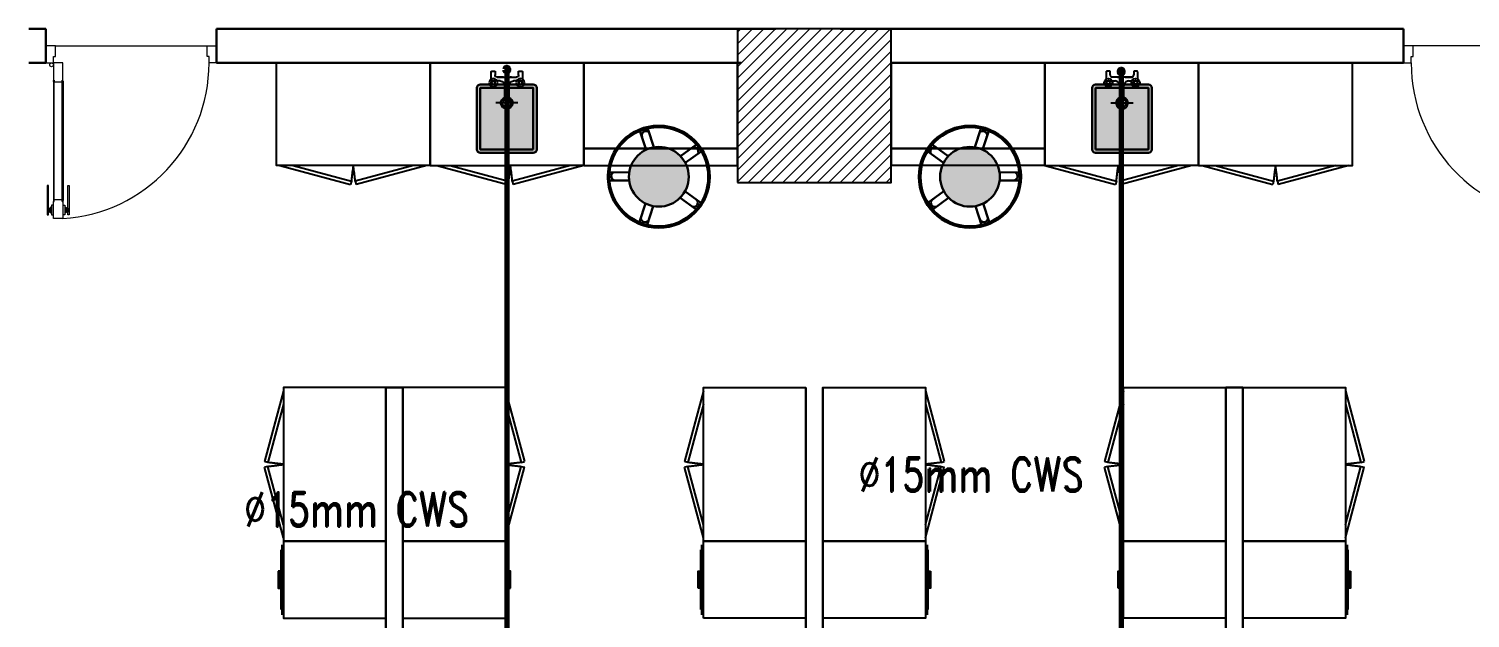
# Model space of a CAD drawing. Extents: x 800 to 995, y 398 to 804.
# Drawn here: x 902.31 to 910.75, y 667.98 to 671.43 of the extents above; entities that cross this region are included whole.
import ezdxf

# ---------------------------------------------------------------- set-up
doc = ezdxf.new("R2010")
doc.units = 0
doc.header["$MEASUREMENT"] = 0
doc.linetypes.add('ACAD_ISO02W100', pattern=[15, 12, -3])
doc.linetypes.add('DASHED', pattern=[19.05, 12.7, -6.35])
doc.layers.get('0').update_dxf_attribs({"color": 252, "linetype": 'CONTINUOUS', "lineweight": 30})
doc.layers.add('-FUR', color=252, linetype='CONTINUOUS')
doc.layers.add('SAN', color=2, linetype='CONTINUOUS')
for name, color, linetype, lineweight in [('Column', 6, 'CONTINUOUS', 25), ('DOOR', 30, 'CONTINUOUS', 9), ('hatch', 252, 'CONTINUOUS', 9), ('P-C-WATER', 5, 'CONTINUOUS', 70), ('P-TEXT', 1, 'CONTINUOUS', 25), ('Wall', 252, 'CONTINUOUS', 30)]:
    doc.layers.add(name, color=color, linetype=linetype, lineweight=lineweight)
doc.styles.add('ROMANC', font='romand.shx')

# ---------------------------------------------------------------- blocks, each defined once
blk = doc.blocks.new('YY5Y5')
at = {"layer": 'SAN', "color": 1}
for p, q in [((434.16, 537.56), (433.7, 538.02)), ((433.83, 542.04), (433.83, 538.56)), ((435.73, 542.41), (434.2, 542.41)), ((435.58, 537.56), (436.04, 538.02)), ((435.73, 540.55), (435.73, 542.41)), ((436.72, 537.65), (438.25, 537.65)), ((446.18, 539.55), (436.73, 539.55)), ((443.04, 539.55), (446.16, 539.55)), ((444.65, 537.65), (446.18, 537.65)), ((447.32, 537.56), (446.86, 538.02)), ((447.16, 542.41), (447.16, 540.55)), ((448.69, 542.41), (447.16, 542.41)), ((448.74, 537.56), (449.2, 538.02)), ((449.07, 538.56), (449.07, 542.04)), ((434.16, 536.15), (433.7, 535.69)), ((435.58, 536.15), (436.04, 535.69)), ((440.5, 535.4), (440.5, 528.74)), ((442.4, 528.74), (442.4, 535.4)), ((447.32, 536.15), (446.86, 535.69)), ((448.74, 536.15), (449.2, 535.69)), ((440.87, 528.36), (442.03, 528.36))]:
    blk.add_line(p, q, dxfattribs=at)
at = {"layer": 'SAN', "color": 1, "linetype": 'Continuous'}
blk.add_line((439.23, 539.55), (439.86, 539.55), dxfattribs=at)
at = {"layer": 'SAN', "color": 2, "linetype": 'DASHED'}
for points in [[(441.45, 532.42), (441.45, 521.63)], [(436.06, 527.03), (446.84, 527.03)]]:
    blk.add_lwpolyline(points, dxfattribs=at)
at = {"layer": 'SAN', "color": 1}
for centre, radius in [((434.87, 536.85), 2), ((434.87, 536.85), 1), ((434.87, 536.85), 0.8), ((448.03, 536.85), 2), ((448.03, 536.85), 1), ((448.03, 536.85), 0.8)]:
    blk.add_circle(centre, radius, dxfattribs=at)
for centre, radius, start, end in [((434.2, 542.04), 0.375, 90, 180), ((436.73, 540.55), 1, 180, 270), ((438.25, 535.4), 2.25, 0, 90), ((444.65, 535.4), 2.25, 90, 180), ((446.16, 540.55), 1, 270, 0), ((448.69, 542.04), 0.375, 0, 90), ((441.45, 527.03), 2.86, 109.43194, 70.56806), ((441.45, 527.03), 2.08, 117.27647, 62.72353), ((440.87, 528.74), 0.375, 180, 270), ((442.03, 528.74), 0.375, 270, 360)]:
    blk.add_arc(centre, radius, start, end, dxfattribs=at)
blk = doc.blocks.new('fd')
at = {"layer": '-FUR'}
h = blk.add_hatch(color=254, dxfattribs=at)
h.paths.add_polyline_path([(1322.6636, 576.6994), (1322.3536, 576.6994), (1322.3536, 577.0594), (1322.6636, 577.0594)], flags=16)
edge = h.paths.add_edge_path()
edge.add_line((1322.6636, 576.6794), (1322.3536, 576.6794))
edge.add_arc((1322.3536, 576.6994), 0.02, 180, 270, ccw=False)
edge.add_line((1322.3336, 576.6994), (1322.3336, 577.0594))
edge.add_arc((1322.3536, 577.0594), 0.02, 90, 180, ccw=False)
edge.add_line((1322.3536, 577.0794), (1322.6636, 577.0794))
edge.add_arc((1322.6636, 577.0594), 0.02, 0, 90, ccw=False)
edge.add_line((1322.6836, 577.0594), (1322.6836, 576.6994))
edge.add_arc((1322.6636, 576.6994), 0.02, -90, 0, ccw=False)
blk.add_hatch(color=253, dxfattribs=at).paths.add_polyline_path([(1322.6636, 577.0594), (1322.6636, 576.6994), (1322.3536, 576.6994), (1322.3536, 577.0594)])
h = blk.add_hatch(color=251, dxfattribs=at)
h.paths.add_polyline_path([(1322.6337, 577.0294), (1322.6636, 577.0594), (1322.6636, 576.6994), (1322.6336, 576.7294)])
h.paths.add_polyline_path([(1322.6336, 576.7294), (1322.6636, 576.6994), (1322.3536, 576.6994), (1322.3836, 576.7294)])
h = blk.add_hatch(color=252, dxfattribs=at)
h.paths.add_polyline_path([(1322.3836, 577.0294), (1322.3536, 577.0594), (1322.6636, 577.0594), (1322.6337, 577.0294)])
h.paths.add_polyline_path([(1322.3836, 576.7294), (1322.3536, 576.6994), (1322.3536, 577.0594), (1322.3836, 577.0294)])
for p, q in [((1322.4784, 577.2056), (1322.0597, 577.2056)), ((1322.4784, 577.2056), (1322.9597, 577.2056)), ((1322.0597, 576.6056), (1322.5097, 576.6056)), ((1322.9597, 576.6056), (1322.5097, 576.6056))]:
    blk.add_line(p, q, dxfattribs=at)
at = {"layer": '-FUR', "linetype": 'ACAD_ISO02W100'}
for p, q in [((1322.0597, 577.2056), (1322.5097, 577.2056)), ((1322.9597, 577.2056), (1322.5097, 577.2056)), ((1322.0997, 576.6056), (1322.5133, 576.4948)), ((1322.177, 576.6056), (1322.5185, 576.5141)), ((1322.8824, 576.6056), (1322.541, 576.5141)), ((1322.9597, 576.6056), (1322.5462, 576.4948)), ((1322.5185, 576.5141), (1322.5133, 576.4948)), ((1322.541, 576.5141), (1322.5462, 576.4948))]:
    blk.add_line(p, q, dxfattribs=at)
for centre, start, end in [((1324.045, 576.3727), 171.26112, 174.70691), ((1321.0144, 576.3727), 5.29309, 8.73888)]:
    blk.add_arc(centre, 1.5331, start, end, dxfattribs=at)
for p, q in [((1322.0597, 577.2056), (1322.0597, 576.6056)), ((1322.9597, 577.2056), (1322.9597, 576.6056))]:
    blk.add_line(p, q)
blk.add_lwpolyline([(1322.6636, 576.6794), (1322.3536, 576.6794, -0.414214), (1322.3336, 576.6994), (1322.3336, 577.0594, -0.414214), (1322.3536, 577.0794), (1322.6636, 577.0794, -0.414214), (1322.6836, 577.0594), (1322.6836, 576.6994, -0.414214)], format="xyb", close=True)
blk.add_lwpolyline([(1322.6636, 576.6794), (1322.3536, 576.6794, -0.414214), (1322.3336, 576.6994), (1322.3336, 577.0594, -0.414214), (1322.3536, 577.0794), (1322.6636, 577.0794, -0.414214), (1322.6836, 577.0594), (1322.6836, 576.6994, -0.414214)], format="xyb", close=True)
blk.add_lwpolyline([(1322.6636, 576.6994), (1322.3536, 576.6994), (1322.3536, 577.0594), (1322.6636, 577.0594)], close=True)
at = {"extrusion": (0, 0, -1), "xscale": 0.0121000000000322, "yscale": 0.0121000000000322, "zscale": -0.0121}
blk.add_blockref('YY5Y5', (-1327.8502, 570.5947), dxfattribs=at)
blk = doc.blocks.new('juy')
blk.add_line((1322.9597, 577.2056), (1322.9597, 576.6056))
blk.add_blockref('fd', (0, 0))

msp = doc.modelspace()

# ---------------------------------------------------------------- hatches: boundary and pattern name
h = msp.add_hatch(color=256)
h.set_gradient(color1=(132, 132, 132), name='SPHERICAL')
h.paths.add_polyline_path([(905.9946, 670.7401, -1), (905.9946, 670.3901, -1)])
h = msp.add_hatch(color=256)
h.set_gradient(color1=(132, 132, 132), name='SPHERICAL')
h.paths.add_polyline_path([(907.8166, 670.7401, 1), (907.8166, 670.3901, 1)])
at = {"layer": 'hatch'}
h = msp.add_hatch(dxfattribs=at)
h.set_pattern_fill('ANSI31', color=252, scale=0.015, style=0)
h.set_pattern_definition([(45, (1133.887773, 348.30892), (-0.0336759605, 0.0336759605), [])])
h.paths.add_polyline_path([(906.4556, 670.531), (907.3556, 670.531), (907.3556, 671.431), (906.4556, 671.431)])

# ---------------------------------------------------------------- linework, layer by layer
at = {"layer": '-FUR', "linetype": 'ACAD_ISO02W100'}
for p, q in [((903.7556, 671.231), (904.6556, 671.231)), ((910.0556, 671.231), (909.1556, 671.231)), ((903.7756, 670.631), (904.1892, 670.5202)), ((903.8529, 670.631), (904.1944, 670.5395)), ((904.5583, 670.631), (904.2169, 670.5395)), ((904.6356, 670.631), (904.222, 670.5202)), ((905.5556, 670.631), (906.4556, 670.631)), ((908.2556, 670.631), (907.3556, 670.631)), ((909.1756, 670.631), (909.5892, 670.5202)), ((909.2529, 670.631), (909.5944, 670.5395)), ((909.9583, 670.631), (909.6169, 670.5395)), ((910.0356, 670.631), (909.622, 670.5202)), ((904.1944, 670.5395), (904.1892, 670.5202)), ((904.2169, 670.5395), (904.222, 670.5202)), ((909.5944, 670.5395), (909.5892, 670.5202)), ((909.6169, 670.5395), (909.622, 670.5202)), ((903.7965, 669.311), (903.6857, 668.8974)), ((904.3965, 668.431), (904.3965, 669.331)), ((904.4965, 669.331), (904.4965, 668.431)), ((905.0965, 669.311), (905.2073, 668.8974)), ((906.2556, 669.311), (906.1448, 668.8974)), ((906.8556, 669.331), (906.8556, 668.431)), ((906.9556, 668.431), (906.9556, 669.331)), ((907.5556, 669.311), (907.6664, 668.8974)), ((908.7147, 669.311), (908.6039, 668.8974)), ((909.3147, 669.331), (909.3147, 668.431)), ((909.4147, 668.431), (909.4147, 669.331)), ((910.0147, 669.311), (910.1255, 668.8974)), ((903.7965, 669.2337), (903.705, 668.8922)), ((905.0965, 669.2337), (905.188, 668.8922)), ((906.2556, 669.2337), (906.1641, 668.8922)), ((907.5556, 669.2337), (907.6471, 668.8922)), ((908.7147, 669.2337), (908.6232, 668.8922)), ((910.0147, 669.2337), (910.1062, 668.8922)), ((903.705, 668.8922), (903.6857, 668.8974)), ((903.705, 668.8697), (903.6857, 668.8645)), ((903.7965, 668.451), (903.6857, 668.8645)), ((903.7965, 668.5283), (903.705, 668.8697)), ((905.0965, 668.5283), (905.188, 668.8697)), ((905.0965, 668.451), (905.2073, 668.8645)), ((905.188, 668.8922), (905.2073, 668.8974)), ((905.188, 668.8697), (905.2073, 668.8645)), ((906.1641, 668.8922), (906.1448, 668.8974)), ((906.1641, 668.8697), (906.1448, 668.8645)), ((906.2556, 668.451), (906.1448, 668.8645)), ((906.2556, 668.5283), (906.1641, 668.8697)), ((907.5556, 668.5283), (907.6471, 668.8697)), ((907.5556, 668.451), (907.6664, 668.8645)), ((907.6471, 668.8922), (907.6664, 668.8974)), ((907.6471, 668.8697), (907.6664, 668.8645)), ((908.6232, 668.8922), (908.6039, 668.8974)), ((908.6232, 668.8697), (908.6039, 668.8645)), ((908.7147, 668.451), (908.6039, 668.8645)), ((908.7147, 668.5283), (908.6232, 668.8697)), ((910.0147, 668.5283), (910.1062, 668.8697)), ((910.0147, 668.451), (910.1255, 668.8645)), ((910.1062, 668.8922), (910.1255, 668.8974)), ((910.1062, 668.8697), (910.1255, 668.8645)), ((904.3965, 668.431), (904.3965, 667.981)), ((904.4965, 667.981), (904.4965, 668.431)), ((906.8556, 667.981), (906.8556, 668.431)), ((906.9556, 668.431), (906.9556, 667.981)), ((909.3147, 667.981), (909.3147, 668.431)), ((909.4147, 668.431), (909.4147, 667.981))]:
    msp.add_line(p, q, dxfattribs=at)
at = {"layer": '-FUR'}
for p, q in [((903.7815, 668.381), (903.7815, 668.031)), ((903.7865, 668.411), (903.7865, 668.001)), ((905.1065, 668.001), (905.1065, 668.411)), ((905.1115, 668.031), (905.1115, 668.381)), ((906.2406, 668.031), (906.2406, 668.381)), ((906.2456, 668.001), (906.2456, 668.411)), ((907.5656, 668.411), (907.5656, 668.001)), ((907.5706, 668.381), (907.5706, 668.031)), ((908.6997, 668.031), (908.6997, 668.381)), ((908.7047, 668.001), (908.7047, 668.411)), ((910.0247, 668.411), (910.0247, 668.001)), ((910.0297, 668.381), (910.0297, 668.031))]:
    msp.add_line(p, q, dxfattribs=at)
for points in [[(903.7556, 671.231), (904.6556, 671.231), (904.6556, 670.631), (903.7556, 670.631)], [(910.0556, 671.231), (909.1556, 671.231), (909.1556, 670.631), (910.0556, 670.631)], [(904.3965, 668.431), (904.3965, 669.331), (903.7965, 669.331), (903.7965, 668.431)], [(904.4965, 669.331), (904.4965, 668.431), (905.0965, 668.431), (905.0965, 669.331)], [(906.8556, 669.331), (906.8556, 668.431), (906.2556, 668.431), (906.2556, 669.331)], [(906.9556, 668.431), (906.9556, 669.331), (907.5556, 669.331), (907.5556, 668.431)], [(909.3147, 669.331), (909.3147, 668.431), (908.7147, 668.431), (908.7147, 669.331)], [(909.4147, 668.431), (909.4147, 669.331), (910.0147, 669.331), (910.0147, 668.431)], [(903.7965, 668.431), (903.7965, 667.981), (904.3965, 667.981), (904.3965, 668.431)], [(905.0965, 667.981), (905.0965, 668.431), (904.4965, 668.431), (904.4965, 667.981)], [(906.2556, 667.981), (906.2556, 668.431), (906.8556, 668.431), (906.8556, 667.981)], [(907.5556, 668.431), (907.5556, 667.981), (906.9556, 667.981), (906.9556, 668.431)], [(908.7147, 667.981), (908.7147, 668.431), (909.3147, 668.431), (909.3147, 667.981)], [(910.0147, 668.431), (910.0147, 667.981), (909.4147, 667.981), (909.4147, 668.431)]]:
    msp.add_lwpolyline(points, close=True, dxfattribs=at)
at = {"layer": '-FUR', "color": 1}
for points in [[(903.7665, 668.256), (903.7665, 668.156), (903.7765, 668.156), (903.7765, 668.256)], [(905.1265, 668.156), (905.1265, 668.256), (905.1165, 668.256), (905.1165, 668.156)], [(906.2256, 668.156), (906.2256, 668.256), (906.2356, 668.256), (906.2356, 668.156)], [(907.5856, 668.256), (907.5856, 668.156), (907.5756, 668.156), (907.5756, 668.256)], [(908.6847, 668.156), (908.6847, 668.256), (908.6947, 668.256), (908.6947, 668.156)], [(910.0447, 668.256), (910.0447, 668.156), (910.0347, 668.156), (910.0347, 668.256)]]:
    msp.add_lwpolyline(points, close=True, dxfattribs=at)
at = {"layer": '-FUR', "linetype": 'ACAD_ISO02W100'}
for centre, start, end in [((905.7209, 670.3981), 171.26112, 174.70691), ((902.6903, 670.3981), 5.29309, 8.73888), ((911.1209, 670.3981), 171.26112, 174.70691), ((908.0903, 670.3981), 5.29309, 8.73888), ((903.5636, 667.3657), 81.26112, 84.70691), ((903.5636, 670.3963), 275.29309, 278.73888), ((905.3294, 667.3657), 95.29309, 98.73888), ((905.3294, 670.3963), 261.26112, 264.70691), ((906.0227, 667.3657), 81.26112, 84.70691), ((906.0227, 670.3963), 275.29309, 278.73888), ((907.7885, 667.3657), 95.29309, 98.73888), ((907.7885, 670.3963), 261.26112, 264.70691), ((908.4818, 667.3657), 81.26112, 84.70691), ((908.4818, 670.3963), 275.29309, 278.73888), ((910.2476, 667.3657), 95.29309, 98.73888), ((910.2476, 670.3963), 261.26112, 264.70691)]:
    msp.add_arc(centre, 1.5331, start, end, dxfattribs=at)
for p, q in [((905.5556, 670.631), (905.5556, 671.231)), ((905.5556, 671.231), (906.4556, 671.231)), ((906.4556, 671.231), (906.4556, 670.631)), ((908.2556, 671.231), (907.3556, 671.231)), ((907.3556, 671.231), (907.3556, 670.631)), ((908.2556, 670.631), (908.2556, 671.231)), ((905.9203, 670.7235), (905.8842, 670.8331)), ((905.8906, 670.8457), (905.9168, 670.8541)), ((905.9656, 670.7376), (905.9309, 670.8455)), ((907.8457, 670.7376), (907.8803, 670.8455)), ((907.8909, 670.7235), (907.9271, 670.8331)), ((907.9206, 670.8457), (907.8944, 670.8541)), ((906.4556, 670.731), (905.5556, 670.731)), ((906.1223, 670.6847), (906.2154, 670.753)), ((906.2294, 670.7507), (906.2455, 670.7284)), ((906.4556, 670.631), (906.4556, 670.731)), ((907.3556, 670.631), (907.3556, 670.731)), ((907.3556, 670.731), (908.2556, 670.731)), ((907.5818, 670.7507), (907.5657, 670.7284)), ((907.6889, 670.6847), (907.5958, 670.753)), ((906.1498, 670.646), (906.2417, 670.7123)), ((907.6615, 670.646), (907.5696, 670.7123)), ((905.6956, 670.5529), (905.6957, 670.5804)), ((905.8215, 670.5908), (905.7082, 670.5912)), ((907.9897, 670.5908), (908.103, 670.5912)), ((908.1157, 670.5529), (908.1156, 670.5804)), ((905.821, 670.5434), (905.7055, 670.5429)), ((906.1479, 670.4806), (906.2415, 670.4131)), ((907.6634, 670.4806), (907.5697, 670.4131)), ((907.9903, 670.5434), (908.1057, 670.5429)), ((905.9167, 670.4084), (905.8813, 670.3007)), ((905.9616, 670.3932), (905.9264, 670.2833)), ((906.1196, 670.4425), (906.211, 670.3756)), ((906.2437, 670.3991), (906.2275, 670.377)), ((907.5675, 670.3991), (907.5838, 670.377)), ((907.6917, 670.4425), (907.6002, 670.3756)), ((907.8496, 670.3932), (907.8848, 670.2833)), ((907.8945, 670.4084), (907.9299, 670.3007)), ((905.9138, 670.2769), (905.8877, 670.2855)), ((907.8974, 670.2769), (907.9236, 670.2855)), ((904.3965, 669.331), (904.4965, 669.331)), ((904.3965, 669.331), (904.3965, 664.729)), ((904.4965, 664.7294), (904.4965, 669.331)), ((906.8556, 664.7294), (906.8556, 669.331)), ((906.9556, 669.331), (906.9556, 664.729)), ((909.4147, 669.331), (909.3147, 669.331)), ((909.3147, 664.7294), (909.3147, 669.331)), ((909.4147, 669.331), (909.4147, 664.729))]:
    msp.add_line(p, q)
for centre, radius in [((905.9946, 670.5651), 0.299), ((905.9946, 670.5651), 0.29), ((907.8166, 670.5651), 0.299), ((907.8166, 670.5651), 0.29), ((905.9946, 670.5651), 0.175), ((907.8166, 670.5651), 0.175)]:
    msp.add_circle(centre, radius)
for centre, radius, start, end in [((905.8937, 670.8362), 0.01, 107.79115, 197.79115), ((905.9191, 670.8072), 0.025, 40.93495, 209.17517), ((905.9186, 670.8411), 0.0131, 19.65402, 97.72038), ((907.8921, 670.8072), 0.025, 330.82483, 139.06505), ((907.8926, 670.8411), 0.0131, 82.27962, 160.34598), ((907.9175, 670.8362), 0.01, 342.20885, 72.20885), ((906.2015, 670.7117), 0.025, 328.93495, 137.17517), ((906.2213, 670.7448), 0.01, 35.79115, 125.79115), ((906.2337, 670.7227), 0.0131, 307.65402, 25.72038), ((907.5776, 670.7227), 0.0131, 154.27962, 232.34598), ((907.5899, 670.7448), 0.01, 54.20885, 144.20885), ((907.6097, 670.7117), 0.025, 42.82483, 211.06505), ((905.7056, 670.5529), 0.01, 179.79115, 269.79115), ((905.7086, 670.5781), 0.0131, 91.65402, 169.72038), ((905.741, 670.5681), 0.025, 112.93495, 281.17517), ((908.0702, 670.5681), 0.025, 258.82483, 67.06505), ((908.1026, 670.5781), 0.0131, 10.27962, 88.34598), ((908.1057, 670.5529), 0.01, 270.20885, 0.20885), ((906.198, 670.4136), 0.025, 256.93495, 65.17517), ((906.2356, 670.4051), 0.01, 323.79115, 53.79115), ((907.5756, 670.4051), 0.01, 126.20885, 216.20885), ((907.6132, 670.4136), 0.025, 114.82483, 283.06505), ((905.8939, 670.2971), 0.0131, 163.65402, 241.72038), ((905.9134, 670.3248), 0.025, 184.93495, 353.17517), ((906.2184, 670.3864), 0.0131, 235.65402, 313.72038), ((907.5928, 670.3864), 0.0131, 226.27962, 304.34598), ((907.8978, 670.3248), 0.025, 186.82483, 355.06505), ((907.9174, 670.2971), 0.0131, 298.27962, 16.34598), ((905.9169, 670.2864), 0.01, 251.79115, 341.79115), ((907.8943, 670.2864), 0.01, 198.20885, 288.20885)]:
    msp.add_arc(centre, radius, start, end)
at = {"layer": 'Column', "color": 252}
msp.add_lwpolyline([(906.4556, 670.531), (907.3556, 670.531), (907.3556, 671.431), (906.4556, 671.431)], close=True, dxfattribs=at)
at = {"layer": 'DOOR', "color": 251}
for p, q in [((902.4612, 671.331), (903.35, 671.331)), ((911.3001, 671.331, 0), (910.4112, 671.331, 0))]:
    msp.add_line(p, q, dxfattribs=at)
at = {"layer": 'DOOR', "color": 252}
for p, q in [((902.4495, 671.1254), (902.4495, 670.4255)), ((902.4545, 670.4255), (902.4545, 671.1254)), ((902.5012, 670.4255), (902.5012, 671.1254)), ((902.5061, 671.1254), (902.5061, 670.4255))]:
    msp.add_line(p, q, dxfattribs=at)
at = {"layer": 'DOOR', "color": 5}
for points in [[(902.4056, 671.331), (902.4056, 671.231), (902.4501, 671.231), (902.4501, 671.2689), (902.4612, 671.2689), (902.4612, 671.331)], [(903.4056, 671.331), (903.4056, 671.231), (903.361, 671.231), (903.361, 671.2689), (903.3499, 671.2689), (903.35, 671.331)], [(902.4545, 671.131), (902.4545, 671.1199), (902.5012, 671.1199), (902.5012, 671.131), (902.5056, 671.131), (902.5056, 671.231), (902.5056, 671.231), (902.4501, 671.231), (902.4501, 671.131)], [(902.4545, 670.42), (902.4545, 670.4311), (902.5012, 670.4311), (902.5012, 670.42), (902.5056, 670.42), (902.5056, 670.32), (902.5056, 670.32), (902.4501, 670.32), (902.4501, 670.42)]]:
    msp.add_lwpolyline(points, close=True, dxfattribs=at)
at = {"layer": 'DOOR', "color": 5, "elevation": 0}
msp.add_lwpolyline([(910.3556, 671.331), (910.3556, 671.231), (910.4002, 671.231), (910.4002, 671.2689), (910.4113, 671.2689), (910.4112, 671.331)], close=True, dxfattribs=at)
at = {"layer": 'DOOR', "color": 5}
for points in [[(902.4545, 671.1205), (902.4545, 671.1205, -1), (902.4545, 671.1304)], [(902.5012, 671.1205), (902.5012, 671.1205, 1), (902.5012, 671.1304)], [(902.4545, 670.4305), (902.4545, 670.4305, 1), (902.4545, 670.4206)], [(902.5012, 670.4305), (902.5012, 670.4305, -1), (902.5012, 670.4206)]]:
    msp.add_lwpolyline(points, format="xyb", close=True, dxfattribs=at)
at = {"layer": 'DOOR', "color": 1}
for points in [[(902.4217, 670.5146), (902.4136, 670.5146), (902.4136, 670.3422), (902.4217, 670.3422)], [(902.534, 670.5146), (902.542, 670.5146), (902.542, 670.3422), (902.534, 670.3422)], [(902.4334, 670.36), (902.427, 670.36), (902.427, 670.3803), (902.4334, 670.3803)], [(902.5223, 670.36), (902.5287, 670.36), (902.5287, 670.3803), (902.5223, 670.3803)]]:
    msp.add_lwpolyline(points, close=True, dxfattribs=at)
for points in [[(902.4217, 670.3603, 1), (902.427, 670.3603), (902.427, 670.3603), (902.427, 670.38), (902.427, 670.38, 1), (902.4217, 670.38), (902.4217, 670.38)], [(902.534, 670.3603, -1), (902.5287, 670.3603), (902.5287, 670.3603), (902.5287, 670.38), (902.5287, 670.38, -1), (902.534, 670.38), (902.534, 670.38)]]:
    msp.add_lwpolyline(points, format="xyb", close=True, dxfattribs=at)
for points in [[(902.4389, 670.3874), (902.4334, 670.3874), (902.4334, 670.3529), (902.4389, 670.3529)], [(902.4501, 670.3978), (902.4389, 670.3978), (902.4389, 670.3422), (902.4501, 670.3422)], [(902.5167, 670.3874), (902.5223, 670.3874), (902.5223, 670.3529), (902.5167, 670.3529)]]:
    msp.add_lwpolyline(points, dxfattribs=at)
at = {"layer": 'DOOR', "color": 5}
msp.add_lwpolyline([(902.5056, 670.3978), (902.5167, 670.3978), (902.5167, 670.3422), (902.5056, 670.3422)], dxfattribs=at)
msp.add_circle((902.4389, 671.2199), 0.0111, dxfattribs=at)
at = {"layer": 'DOOR', "color": 252}
for centre, start, end in [((902.4482, 671.231), 273.60232, 0), ((911.313, 671.231, 0), 180, 266.39768)]:
    msp.add_arc(centre, 0.9128, start, end, dxfattribs=at)
at = {"layer": 'P-C-WATER', "linetype": 'Continuous'}
for p, q in [((905.1044, 671.1798), (905.1044, 666.2261)), ((908.702, 671.1683), (908.702, 666.2261))]:
    msp.add_line(p, q, dxfattribs=at)
at = {"layer": 'P-C-WATER', "linetype": 'ByBlock'}
for centre, start, end in [((905.1044, 671.1923), 0, 180), ((905.1044, 671.1923), 180, 0), ((908.702, 671.1808), 0, 180), ((908.702, 671.1808), 180, 0)]:
    msp.add_arc(centre, 0.0125, start, end, dxfattribs=at)
at = {"layer": 'Wall', "color": 252, "linetype": 'Continuous'}
for p, q in [((902.4056, 671.431), (902.3056, 671.431)), ((902.4056, 671.431), (902.3056, 671.431)), ((902.4056, 671.231), (902.4056, 671.431)), ((906.6806, 671.431), (903.4056, 671.431)), ((903.4056, 671.231), (903.4056, 671.431)), ((907.0556, 671.431), (910.3556, 671.431)), ((910.3556, 671.231), (910.3556, 671.431)), ((902.4056, 671.231), (902.3056, 671.231)), ((906.4773, 671.231), (903.4056, 671.231)), ((907.3529, 671.231), (910.3556, 671.231))]:
    msp.add_line(p, q, dxfattribs=at)

# ---------------------------------------------------------------- block references
msp.add_blockref('juy', (-417.4041, 94.0254))
at = {"xscale": -1}
msp.add_blockref('juy', (2231.2153, 94.0254), dxfattribs=at)

# ---------------------------------------------------------------- texts
at = {"layer": 'P-TEXT', "color": 41, "style": 'ROMANC', "width": 0.75}
for p in [(907.1644, 668.7219), (903.5668, 668.5183)]:
    msp.add_text('%%C15mm CWS', height=0.2, dxfattribs=at).set_placement(p)

doc.saveas('drawing.dxf')
